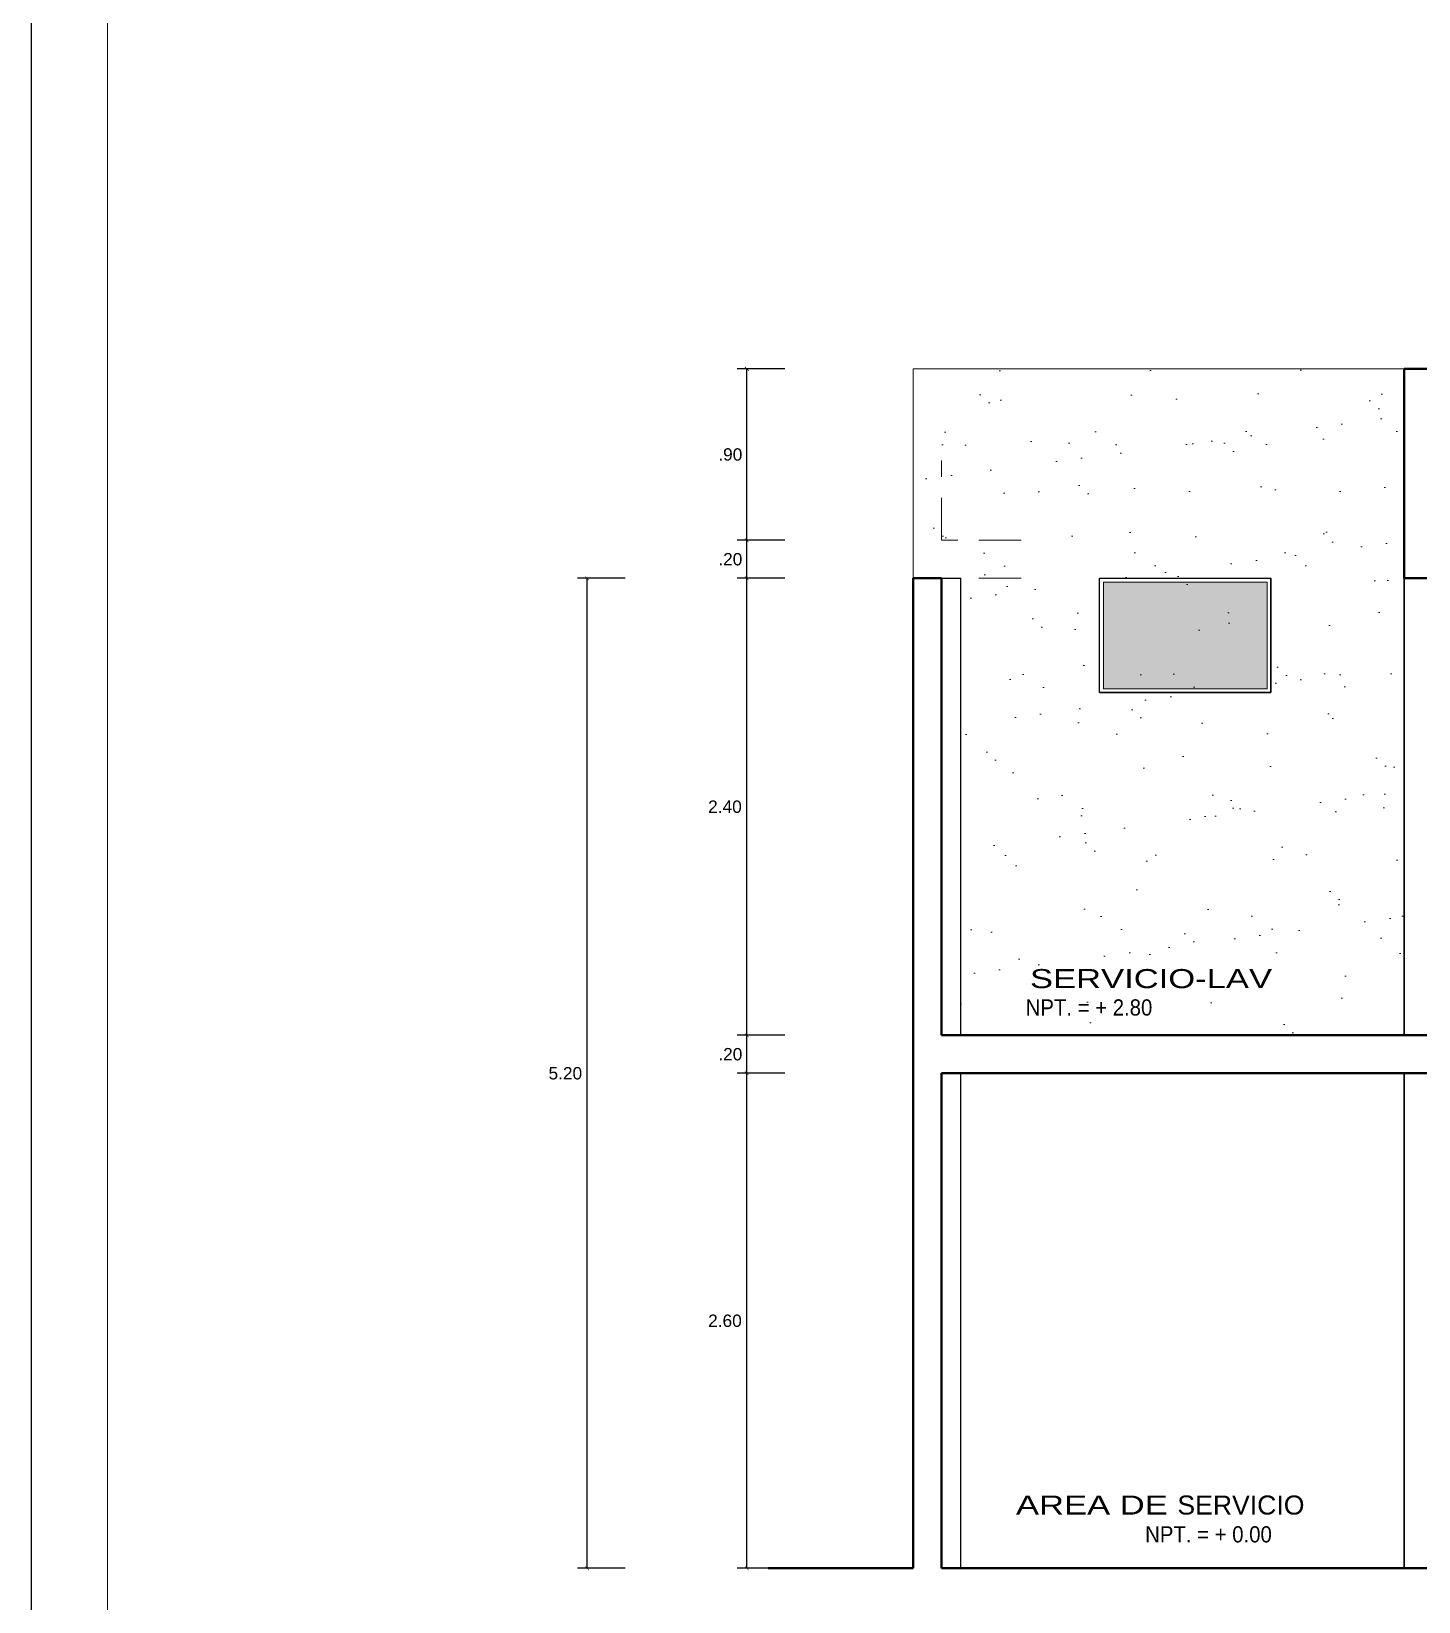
# Model space of a CAD drawing. Header units: millimetres. Extents: x 2033 to 2295, y 1536 to 1691.
# Drawn here: x 2134.89 to 2142.17, y 1618.69 to 1626.94 of the extents above; entities that cross this region are included whole.
import ezdxf

# ---------------------------------------------------------------- set-up
doc = ezdxf.new("R2010")
doc.units = ezdxf.units.MM
doc.linetypes.add('HIDDEN2', pattern=[4.7625, 3.175, -1.5875])
doc.layers.get('Defpoints').update_dxf_attribs({"color": 164})
for name, color, linetype, lineweight in [('cotas', 251, 'Continuous', 15), ('Detalles', 245, 'Continuous', 13), ('FACHADA', 40, 'Continuous', 35), ('muroalto', 12, 'Continuous', 50), ('murolejos', 73, 'Continuous', 18), ('MUROS BAJOS', 80, 'Continuous', 25), ('NPT', 63, 'Continuous', 15), ('PISOS', 252, 'Continuous', 0), ('PROYECCIONES', 127, 'HIDDEN2', 5), ('TEXTOS', 7, 'Continuous', 5)]:
    doc.layers.add(name, color=color, linetype=linetype, lineweight=lineweight)
doc.styles.add('ARDELG', font='arial.ttf', dxfattribs={"width": 0.9, "height": 0.1})
doc.styles.add('ARIAL', font='arial.ttf', dxfattribs={"width": 1.3, "height": 0.1})
doc.styles.get("Standard").update_dxf_attribs({"font": 'arial.ttf'})
doc.dimstyles.new('Aritek', dxfattribs={"dimtxt": 0.065, "dimasz": 0.02, "dimexe": 0.05, "dimexo": 0.15, "dimgap": 0.03, "dimtad": 2, "dimtih": 1, "dimtoh": 1, "dimzin": 4, "dimdsep": 46, "dimtxsty": 'Standard', "dimblk": 'ARCHTICK', "dimcen": 0.1, "dimclrt": 7, "dimadec": 0, "dimazin": 0, "dimtfac": 1, "dimtmove": 2, "dimatfit": 1, "dimldrblk": 'DOTSMALL', "dimfxl": 0.2, "dimfxlon": 1, "dimarcsym": 0})

# ---------------------------------------------------------------- blocks, each defined once
blk = doc.blocks.new('_ArchTick')
at = {"color": 0, "linetype": 'ByBlock', "const_width": 0.15}
blk.add_lwpolyline([(-0.5, -0.5), (0.5, 0.5)], dxfattribs=at)
blk = doc.blocks.new('*D259')
at = {"layer": 'cotas', "color": 0, "lineweight": -2, "transparency": 16777216}
for p, q in [((2138.8428, 1621.4688), (2138.5928, 1621.4688)), ((2138.6428, 1618.8688), (2138.6428, 1621.4688)), ((2138.8428, 1618.8688), (2138.5928, 1618.8688))]:
    blk.add_line(p, q, dxfattribs=at)
at = {"layer": 'Defpoints', "color": 0, "transparency": 16777216}
for p in [(2138.6428, 1621.4688), (2139.6661, 1621.4688), (2139.5161, 1618.8688)]:
    blk.add_point(p, dxfattribs=at)
at = {"layer": 'cotas', "color": 0, "lineweight": -2, "transparency": 16777216, "xscale": 0.02, "yscale": 0.02, "zscale": 0.02}
for p, rotation in [((2138.6428, 1621.4688), 90), ((2138.6428, 1618.8688), 270)]:
    blk.add_blockref('_ArchTick', p, dxfattribs=dict(at, rotation=rotation))
at = {"layer": 'cotas', "color": 7, "transparency": 16777216, "insert": (2138.5279, 1620.1688), "char_height": 0.065, "attachment_point": 5}
blk.add_mtext('2.60', dxfattribs=at)
blk = doc.blocks.new('_DotSmall')
at = {"color": 0, "linetype": 'ByBlock', "const_width": 0.5}
blk.add_lwpolyline([(-0.0625, 0, 1), (0.0625, 0, 1)], format="xyb", close=True, dxfattribs=at)
blk = doc.blocks.new('*D260')
at = {"layer": 'cotas', "color": 0, "lineweight": -2, "transparency": 16777216}
for p, q in [((2138.8428, 1621.6688), (2138.5928, 1621.6688)), ((2138.6428, 1621.4688), (2138.6428, 1621.6688)), ((2138.8428, 1621.4688), (2138.5928, 1621.4688))]:
    blk.add_line(p, q, dxfattribs=at)
at = {"layer": 'Defpoints', "color": 0, "transparency": 16777216}
for p in [(2138.6428, 1621.6688), (2139.6661, 1621.6688), (2139.6661, 1621.4688)]:
    blk.add_point(p, dxfattribs=at)
at = {"layer": 'cotas', "color": 0, "lineweight": -2, "transparency": 16777216, "xscale": 0.02, "yscale": 0.02, "zscale": 0.02}
for p, rotation in [((2138.6428, 1621.6688), 90), ((2138.6428, 1621.4688), 270)]:
    blk.add_blockref('_ArchTick', p, dxfattribs=dict(at, rotation=rotation))
at = {"layer": 'cotas', "color": 7, "transparency": 16777216, "insert": (2138.556, 1621.5688), "char_height": 0.065, "attachment_point": 5}
blk.add_mtext('.20', dxfattribs=at)
blk = doc.blocks.new('*D261')
at = {"layer": 'cotas', "color": 0, "lineweight": -2, "transparency": 16777216}
for p, q in [((2138.8428, 1624.0688), (2138.5928, 1624.0688)), ((2138.6428, 1621.6688), (2138.6428, 1624.0688)), ((2138.8428, 1621.6688), (2138.5928, 1621.6688))]:
    blk.add_line(p, q, dxfattribs=at)
at = {"layer": 'Defpoints', "color": 0, "transparency": 16777216}
for p in [(2138.6428, 1624.0688), (2139.6661, 1624.0688), (2139.6661, 1621.6688)]:
    blk.add_point(p, dxfattribs=at)
at = {"layer": 'cotas', "color": 0, "lineweight": -2, "transparency": 16777216, "xscale": 0.02, "yscale": 0.02, "zscale": 0.02}
for p, rotation in [((2138.6428, 1624.0688), 90), ((2138.6428, 1621.6688), 270)]:
    blk.add_blockref('_ArchTick', p, dxfattribs=dict(at, rotation=rotation))
at = {"layer": 'cotas', "color": 7, "transparency": 16777216, "insert": (2138.5279, 1622.8688), "char_height": 0.065, "attachment_point": 5}
blk.add_mtext('2.40', dxfattribs=at)
blk = doc.blocks.new('*D262')
at = {"layer": 'cotas', "color": 0, "lineweight": -2, "transparency": 16777216}
for p, q in [((2138.8428, 1624.2688), (2138.5928, 1624.2688)), ((2138.6428, 1624.0688), (2138.6428, 1624.2688)), ((2138.8428, 1624.0688), (2138.5928, 1624.0688))]:
    blk.add_line(p, q, dxfattribs=at)
at = {"layer": 'Defpoints', "color": 0, "transparency": 16777216}
for p in [(2138.6428, 1624.2688), (2139.6661, 1624.2688), (2139.6661, 1624.0688)]:
    blk.add_point(p, dxfattribs=at)
at = {"layer": 'cotas', "color": 0, "lineweight": -2, "transparency": 16777216, "xscale": 0.02, "yscale": 0.02, "zscale": 0.02}
for p, rotation in [((2138.6428, 1624.2688), 90), ((2138.6428, 1624.0688), 270)]:
    blk.add_blockref('_ArchTick', p, dxfattribs=dict(at, rotation=rotation))
at = {"layer": 'cotas', "color": 7, "transparency": 16777216, "insert": (2138.556, 1624.1688), "char_height": 0.065, "attachment_point": 5}
blk.add_mtext('.20', dxfattribs=at)
blk = doc.blocks.new('*D263')
at = {"layer": 'cotas', "color": 0, "lineweight": -2, "transparency": 16777216}
for p, q in [((2138.8428, 1625.1688), (2138.5928, 1625.1688)), ((2138.6428, 1624.2688), (2138.6428, 1625.1688)), ((2138.8428, 1624.2688), (2138.5928, 1624.2688))]:
    blk.add_line(p, q, dxfattribs=at)
at = {"layer": 'Defpoints', "color": 0, "transparency": 16777216}
for p in [(2138.6428, 1625.1688), (2139.6661, 1625.1688), (2139.6661, 1624.2688)]:
    blk.add_point(p, dxfattribs=at)
at = {"layer": 'cotas', "color": 0, "lineweight": -2, "transparency": 16777216, "xscale": 0.02, "yscale": 0.02, "zscale": 0.02}
for p, rotation in [((2138.6428, 1625.1688), 90), ((2138.6428, 1624.2688), 270)]:
    blk.add_blockref('_ArchTick', p, dxfattribs=dict(at, rotation=rotation))
at = {"layer": 'cotas', "color": 7, "transparency": 16777216, "insert": (2138.556, 1624.7188), "char_height": 0.065, "attachment_point": 5}
blk.add_mtext('.90', dxfattribs=at)
blk = doc.blocks.new('*D264')
at = {"layer": 'cotas', "color": 0, "lineweight": -2, "transparency": 16777216}
for p, q in [((2138.0039, 1624.0688), (2137.7539, 1624.0688)), ((2137.8039, 1618.8688), (2137.8039, 1624.0688)), ((2138.0039, 1618.8688), (2137.7539, 1618.8688))]:
    blk.add_line(p, q, dxfattribs=at)
at = {"layer": 'Defpoints', "color": 0, "transparency": 16777216}
for p in [(2137.8039, 1624.0688), (2139.5161, 1624.0688), (2139.5161, 1618.8688)]:
    blk.add_point(p, dxfattribs=at)
at = {"layer": 'cotas', "color": 0, "lineweight": -2, "transparency": 16777216, "xscale": 0.02, "yscale": 0.02, "zscale": 0.02}
for p, rotation in [((2137.8039, 1624.0688), 90), ((2137.8039, 1618.8688), 270)]:
    blk.add_blockref('_ArchTick', p, dxfattribs=dict(at, rotation=rotation))
at = {"layer": 'cotas', "color": 7, "transparency": 16777216, "insert": (2137.6896, 1621.4688), "char_height": 0.065, "attachment_point": 5}
blk.add_mtext('5.20', dxfattribs=at)

msp = doc.modelspace()

# ---------------------------------------------------------------- hatches: boundary and pattern name
at = {"layer": 'MUROS BAJOS'}
h = msp.add_hatch(color=256, dxfattribs=at)
h.set_gradient(color1=(163, 163, 255), one_color=1, tint=1)
h.paths.add_polyline_path([(2140.5155, 1624.0488), (2140.5155, 1623.4888), (2141.3755, 1623.4888), (2141.3755, 1624.0488)])
at = {"layer": 'PISOS'}
h = msp.add_hatch(dxfattribs=at)
h.set_pattern_fill('AR-SAND', color=256, scale=0.01, style=0)
h.paths.add_polyline_path([(2142.0961, 1624.0688), (2142.0961, 1625.1688), (2139.6661, 1625.1688), (2139.5161, 1625.1688), (2139.5161, 1624.0688), (2139.6661, 1624.0688), (2139.7661, 1624.0688), (2139.7661, 1621.6688), (2142.0961, 1621.6688)])
h.paths.add_polyline_path([(2140.4955, 1623.4688), (2140.4955, 1624.0688), (2141.3955, 1624.0688), (2141.3955, 1623.4688)], flags=16)
h.paths.add_polyline_path([(2140.5155, 1623.4888), (2140.5155, 1624.0488), (2141.3755, 1624.0488), (2141.3755, 1623.4888)], flags=0)
h.paths.add_polyline_path([(2140.0779, 1621.7256), (2140.7857, 1621.7256), (2140.7857, 1621.9007), (2140.0779, 1621.9007)], flags=24)
h.paths.add_polyline_path([(2140.0967, 1621.8599), (2141.4183, 1621.8599), (2141.4183, 1622.0659), (2140.0967, 1622.0659)], flags=24)

# ---------------------------------------------------------------- linework, layer by layer
at = {"layer": 'Defpoints'}
msp.add_lwpolyline([(2134.8853, 1638.2203), (2162.8853, 1638.2203), (2162.8853, 1610.5779), (2134.8853, 1610.5779)], close=True, dxfattribs=at)
at = {"layer": 'Detalles'}
msp.add_lwpolyline([(2140.5155, 1624.0488), (2141.3755, 1624.0488), (2141.3755, 1623.4888), (2140.5155, 1623.4888)], close=True, dxfattribs=at)
at = {"layer": 'FACHADA'}
for p, q in [((2142.0961, 1621.6688), (2142.0961, 1624.0688)), ((2142.0961, 1618.8688), (2142.0961, 1621.4688))]:
    msp.add_line(p, q, dxfattribs=at)
at = {"layer": 'muroalto'}
for p, q in [((2142.0961, 1624.0688), (2142.0961, 1625.1688)), ((2142.0961, 1625.1688), (2142.2461, 1625.1688)), ((2139.5161, 1624.0688), (2139.6661, 1624.0688)), ((2139.5161, 1618.8688), (2139.5161, 1624.0688)), ((2139.6661, 1621.6688), (2139.6661, 1624.0688)), ((2142.0961, 1624.0688), (2145.6856, 1624.0688)), ((2139.6661, 1621.6688), (2158.0231, 1621.6688)), ((2139.6661, 1621.4688), (2149.4864, 1621.4688)), ((2139.6661, 1618.8688), (2139.6661, 1621.4688)), ((2138.7542, 1618.8688), (2139.5161, 1618.8688)), ((2139.6661, 1618.8688), (2158.1752, 1618.8688))]:
    msp.add_line(p, q, dxfattribs=at)
at = {"layer": 'murolejos'}
for p, q in [((2139.5161, 1625.1688), (2139.6661, 1625.1688)), ((2139.5161, 1624.0688), (2139.5161, 1625.1688)), ((2139.6661, 1625.1688), (2142.0961, 1625.1688))]:
    msp.add_line(p, q, dxfattribs=at)
at = {"layer": 'MUROS BAJOS'}
for p, q in [((2139.6661, 1624.0688), (2139.7661, 1624.0688)), ((2139.7661, 1621.6688), (2139.7661, 1624.0688)), ((2140.4955, 1623.4688), (2140.4955, 1624.0688)), ((2141.3955, 1623.4688), (2141.3955, 1624.0688)), ((2140.4955, 1623.4688), (2141.3955, 1623.4688)), ((2139.7661, 1618.8688), (2139.7661, 1621.4688))]:
    msp.add_line(p, q, dxfattribs=at)
msp.add_lwpolyline([(2140.4955, 1624.0688), (2141.3955, 1624.0688), (2141.3955, 1623.4688), (2140.4955, 1623.4688)], close=True, dxfattribs=at)
at = {"layer": 'NPT'}
msp.add_lwpolyline([(2135.2853, 1637.8203), (2162.4853, 1637.8203), (2162.4853, 1610.9779), (2135.2853, 1610.9779)], close=True, dxfattribs=at)
at = {"layer": 'PROYECCIONES', "linetype": 'HIDDEN2', "ltscale": 0.07}
for p, q in [((2139.6661, 1624.2688), (2139.6661, 1624.6869)), ((2140.0843, 1624.2688), (2139.6661, 1624.2688)), ((2140.0843, 1624.0688), (2139.6661, 1624.0688))]:
    msp.add_line(p, q, dxfattribs=at)

# ---------------------------------------------------------------- texts
at = {"layer": 'TEXTOS', "ltscale": 0.005, "attachment_point": 1}
for s, insert, char_height, width, style in [('SERVICIO-LAV', (2140.1299, 1622.0163), 0.1, 1.686, 'ARIAL'), ('NPT. = + 2.80', (2140.1073, 1621.8573), 0.085, 1, 'ARDELG'), ('AREA DE {\\fArial|b0|i0|c238|p34;SERVICIO}', (2140.0565, 1619.2512), 0.1, 3.251011, 'ARIAL'), ('NPT. = + 0.00', (2140.7349, 1619.09), 0.085, 1, 'ARDELG')]:
    msp.add_mtext(s, dxfattribs=dict(at, insert=insert, char_height=char_height, width=width, style=style))

# ---------------------------------------------------------------- dimensions: what is measured, and where the dimension line sits
at = {"layer": 'cotas'}
for base, p1, p2, picture, middle in [((2138.6428, 1625.1688), (2139.6661, 1624.2688), (2139.6661, 1625.1688), '*D263', (2138.556, 1624.7188)), ((2138.6428, 1624.2688), (2139.6661, 1624.0688), (2139.6661, 1624.2688), '*D262', (2138.556, 1624.1688)), ((2137.8039, 1624.0688), (2139.5161, 1618.8688), (2139.5161, 1624.0688), '*D264', (2137.6896, 1621.4688)), ((2138.6428, 1624.0688), (2139.6661, 1621.6688), (2139.6661, 1624.0688), '*D261', (2138.5279, 1622.8688)), ((2138.6428, 1621.6688), (2139.6661, 1621.4688), (2139.6661, 1621.6688), '*D260', (2138.556, 1621.5688)), ((2138.6428, 1621.4688), (2139.5161, 1618.8688), (2139.6661, 1621.4688), '*D259', (2138.5279, 1620.1688))]:
    dim = msp.add_linear_dim(base=base, p1=p1, p2=p2, angle=90, dimstyle='Aritek', dxfattribs=at)
    dim.commit()
    dim.dimension.update_dxf_attribs({"geometry": picture, "text_midpoint": middle})

doc.saveas('drawing.dxf')
